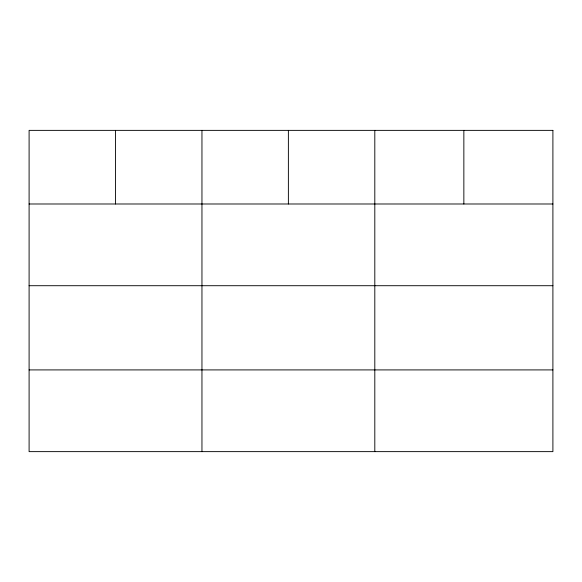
<?xml version="1.0" encoding="UTF-8"?>
<svg xmlns="http://www.w3.org/2000/svg" width="582" height="582" viewBox="0 0 582 582"><rect width="100%" height="100%" fill="white"/><g stroke="black" fill="none" stroke-linecap="round" stroke-linejoin="round"><path stroke-width="0.87" d="M29.1 203.991L552.9 203.991M29.1 285.711L552.9 285.711M29.1 369.912L552.9 369.912M463.854 130.368L463.854 203.991M374.808 130.368L374.808 451.632M288.381 130.368L288.381 203.991M201.954 130.368L201.954 451.632M115.527 130.368L115.527 203.991M552.9 130.368L29.1 130.368L29.1 451.632L552.9 451.632L552.9 130.368"/></g></svg>
